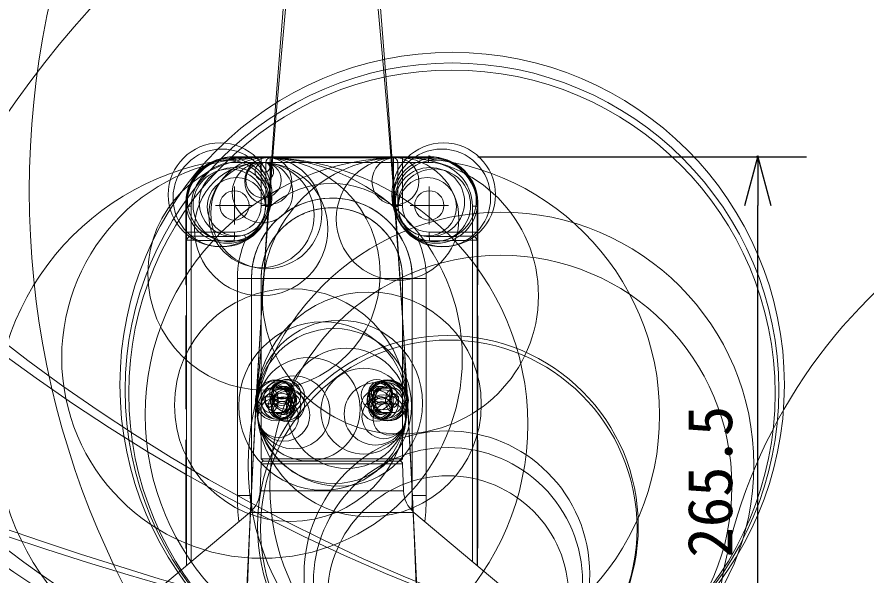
# Model space of a CAD drawing. Units: millimetres, scale not verified. Extents: x -1397 to 23375, y -11727 to 11622.
# Drawn here: x -43.47 to -8.62, y 50.83 to 73.72 of the extents above; entities that cross this region are included whole.
import ezdxf
from ezdxf.enums import TextEntityAlignment as Align

# ---------------------------------------------------------------- set-up
doc = ezdxf.new("R2010")
doc.units = ezdxf.units.MM
doc.header["$LTSCALE"] = 0.125
doc.header["$PDMODE"] = 32
doc.header["$PDSIZE"] = 0.0625
for name, color, linetype in [('0-0_0', 7, 'Continuous'), ('0-5_DEFPOINTS', 7, 'Continuous'), ('0-6_SUNPO', 7, 'Continuous')]:
    doc.layers.add(name, color=color, linetype=linetype)
doc.layers.add('0-4_GAIKEI', color=1, linetype='Continuous', lineweight=18)
doc.styles.add('ＭＳ ゴシック', font='')
doc.styles.get('ＭＳ ゴシック').set_extended_font_data('MS Gothic')

# ---------------------------------------------------------------- blocks, each defined once
blk = doc.blocks.new('_OPEN30')
at = {"layer": '0-0_0'}
blk.add_line((0, 0), (-1, 0), dxfattribs=at)
blk.add_lwpolyline([(-1, 0.26795), (0, 0), (-1, -0.26795)], dxfattribs=at)
blk = doc.blocks.new('D4')
at = {"layer": '0-5_DEFPOINTS'}
for p in [(38.3631, -50.5027), (51.8477, -50.5027), (34.365, -77.1491)]:
    blk.add_point(p, dxfattribs=at)
at = {"layer": '0-6_SUNPO'}
for p, q in [((40.3631, -50.5027), (53.8477, -50.5027)), ((51.8477, -75.1491), (51.8477, -52.5027)), ((36.365, -77.1491), (53.8477, -77.1491))]:
    blk.add_line(p, q, dxfattribs=at)
at = {"layer": '0-6_SUNPO', "xscale": 2, "yscale": 2}
for p, rotation in [((51.8477, -50.5027), 90), ((51.8477, -77.1491), 270)]:
    blk.add_blockref('_OPEN30', p, dxfattribs=dict(at, rotation=rotation))
at = {"layer": '0-6_SUNPO', "style": 'ＭＳ ゴシック'}
blk.add_text('265.5', height=1.833, rotation=90, dxfattribs=at).set_placement((51.3477, -66.9509), align=Align.BOTTOM_LEFT)

msp = doc.modelspace()

# ---------------------------------------------------------------- linework, layer by layer
at = {"layer": '0-4_GAIKEI', "color": 7}
for p, q in [((-26.5449, 67.9888), (-34.5401, 67.9888)), ((-36.539, 62.7923), (-36.539, 65.9899)), ((-36.5389, 62.7923), (-36.5389, 65.9899)), ((-24.5461, 65.9899), (-24.5461, 62.7923)), ((-36.5145, 61.3991), (-36.5145, 62.7855)), ((-33.4425, 62.9923), (-33.4425, 58.0856)), ((-27.6425, 62.9923), (-27.6425, 58.0856)), ((-27.6388, 62.9923), (-27.6388, 61.1147)), ((-24.5705, 62.7855), (-24.5706, 62.7923)), ((-24.5705, 62.7855), (-24.5705, 61.3991)), ((-36.539, 57.6923), (-36.539, 61.3923)), ((-36.5389, 57.6923), (-36.5389, 61.3923)), ((-36.5145, 61.3991), (-36.5145, 61.3923)), ((-24.5706, 61.3923), (-24.5705, 61.3991)), ((-24.5461, 61.3923), (-24.5706, 61.3923)), ((-24.5461, 61.3923), (-24.5461, 57.6923)), ((-33.4425, 57.899), (-33.4425, 55.5923)), ((-27.6425, 57.899), (-27.6425, 55.5923)), ((-36.5389, 57.6923), (-36.5145, 57.6923)), ((-36.5145, 57.6923), (-36.5145, 57.6855)), ((-36.5145, 56.2991), (-36.5145, 57.6855)), ((-24.5705, 57.6855), (-24.5706, 57.6923)), ((-24.5705, 57.6855), (-24.5705, 56.2991)), ((-36.539, 51.9923), (-36.539, 56.2923)), ((-36.5389, 51.9923), (-36.5389, 56.2923)), ((-36.5145, 56.2991), (-36.5145, 56.2923)), ((-24.5706, 56.2923), (-24.5705, 56.2991)), ((-24.5461, 56.2923), (-24.5706, 56.2923)), ((-24.5461, 56.2923), (-24.5461, 51.9923)), ((-33.4425, 55.5923), (-33.3425, 55.4923)), ((-27.6425, 55.5923), (-27.7425, 55.4923)), ((-33.4459, 55.3958), (-33.485, 54.2749)), ((-27.6391, 55.3958), (-27.6, 54.2749)), ((-33.913, 53.3976), (-39.0318, 49.1024)), ((-27.1721, 53.3976), (-22.0533, 49.1024)), ((-36.5389, 51.9923), (-36.5145, 51.9923)), ((-36.5145, 51.2146), (-36.5145, 51.9923)), ((-36.5145, 51.9923), (-36.5145, 51.9855)), ((-24.5705, 51.9855), (-24.5706, 51.9923)), ((-24.5705, 51.9855), (-24.5705, 51.2146))]:
    msp.add_line(p, q, dxfattribs=at)
at = {"layer": '0-4_GAIKEI'}
for p, q in [((-34.5401, 67.9887), (-34.5086, 67.9572)), ((-33.4355, 67.9566), (-34.5086, 67.9572)), ((-27.6495, 67.9566), (-26.5764, 67.9572)), ((-26.5449, 67.9887), (-26.5764, 67.9572)), ((-33.439, 67.7567), (-34.5121, 67.7573)), ((-33.439, 67.7567), (-33.439, 65.9923)), ((-33.2568, 67.7479), (-33.2568, 65.9923)), ((-33.2568, 67.7479), (-33.0762, 67.7479)), ((-33.0762, 67.7479), (-33.0762, 65.9923)), ((-28.0088, 65.9923), (-28.0088, 67.7479)), ((-27.8282, 67.7479), (-28.0088, 67.7479)), ((-27.8282, 65.9923), (-27.8282, 67.7479)), ((-27.646, 67.7567), (-26.5729, 67.7573)), ((-27.646, 67.7567), (-27.646, 65.9923)), ((-34.5429, 66.7733), (-34.5429, 65.2113)), ((-26.5421, 66.7733), (-26.5421, 65.2113)), ((-36.5389, 65.9899), (-36.5085, 65.9595)), ((-36.5085, 65.9595), (-36.3121, 65.9595)), ((-36.5085, 64.8895), (-36.5085, 65.9595)), ((-36.3121, 64.8895), (-36.3121, 65.9595)), ((-33.7619, 65.9923), (-35.3239, 65.9923)), ((-33.0762, 65.9923), (-33.439, 65.9923)), ((-33.2575, 65.9495), (-33.077, 65.9434)), ((-28.0088, 65.9923), (-27.646, 65.9923)), ((-27.8275, 65.9495), (-28.008, 65.9434)), ((-25.7611, 65.9923), (-27.3232, 65.9923)), ((-24.7729, 64.8895), (-24.7729, 65.9595)), ((-24.5765, 65.9595), (-24.7729, 65.9595)), ((-24.5461, 65.9899), (-24.5765, 65.9595)), ((-24.5765, 64.8895), (-24.5765, 65.9595)), ((-36.5085, 64.8895), (-36.3121, 64.8895)), ((-35.3831, 64.8923), (-34.539, 64.8923)), ((-25.7019, 64.8923), (-26.546, 64.8923)), ((-24.5765, 64.8895), (-24.7729, 64.8895)), ((-36.5027, 64.5644), (-36.3143, 64.5644)), ((-36.5027, 64.5644), (-36.5027, 51.2245)), ((-36.3143, 64.5644), (-36.3143, 51.3825)), ((-24.7707, 51.3825), (-24.7707, 64.5644)), ((-24.5823, 64.5644), (-24.7707, 64.5644)), ((-24.5823, 51.2245), (-24.5823, 64.5644)), ((-36.5389, 62.7923), (-36.5145, 62.7923)), ((-36.5145, 62.7923), (-36.5145, 62.7855)), ((-34.4193, 62.9923), (-34.4193, 54.0923)), ((-34.4193, 62.9923), (-26.6658, 62.9923)), ((-33.8425, 54.0923), (-33.8425, 62.9923)), ((-33.8423, 54.0972), (-33.8423, 62.9923)), ((-33.4463, 61.1147), (-33.4463, 62.9923)), ((-27.2428, 62.9923), (-27.2428, 54.0972)), ((-27.2425, 62.9923), (-27.2425, 54.0972)), ((-26.6658, 54.0923), (-26.6658, 62.9923)), ((-33.4425, 61.1147), (-33.4463, 61.1147)), ((-27.6425, 61.1147), (-27.6425, 61.1054)), ((-27.6425, 61.1147), (-27.6388, 61.1147)), ((-32.4871, 58.5673), (-32.6002, 58.5673)), ((-28.598, 58.5673), (-28.4848, 58.5673)), ((-33.0952, 58.281), (-33.2719, 58.1366)), ((-33.0952, 58.4923), (-32.6709, 58.4923)), ((-32.9184, 58.1366), (-33.0952, 58.281)), ((-32.6002, 58.5173), (-32.6709, 58.5173)), ((-28.4848, 58.5173), (-28.4141, 58.5173)), ((-27.9898, 58.4923), (-28.4141, 58.4923)), ((-27.9899, 58.281), (-28.1666, 58.1366)), ((-27.8131, 58.1366), (-27.9899, 58.281)), ((-33.2719, 58.1366), (-33.2719, 57.848)), ((-33.2719, 58.1366), (-33.0598, 58.1366)), ((-32.9184, 57.848), (-32.9184, 58.1366)), ((-28.1666, 58.1366), (-28.1666, 57.848)), ((-28.0252, 58.1366), (-28.0959, 58.1944)), ((-27.8131, 58.1366), (-28.0252, 58.1366)), ((-28.0252, 57.848), (-28.0252, 58.1366)), ((-27.8131, 57.848), (-27.8131, 58.1366)), ((-33.2719, 57.848), (-33.0952, 57.7036)), ((-33.2719, 57.848), (-33.0598, 57.848)), ((-33.0952, 57.7036), (-32.9184, 57.848)), ((-28.1666, 57.848), (-27.9899, 57.7036)), ((-28.0959, 57.7902), (-28.0252, 57.848)), ((-33.0952, 57.4923), (-32.6709, 57.4923)), ((-32.6002, 57.4673), (-32.6709, 57.4673)), ((-32.4871, 57.4173), (-32.6002, 57.4173)), ((-28.598, 57.4173), (-28.4848, 57.4173)), ((-28.4848, 57.4673), (-28.4141, 57.4673)), ((-27.9899, 57.4923), (-28.4141, 57.4923)), ((-27.6425, 55.5923), (-33.4425, 55.5923)), ((-27.7391, 55.4923), (-33.3459, 55.4923)), ((-27.6391, 55.3958), (-33.4459, 55.3958)), ((-34.4193, 54.0923), (-33.8425, 54.0923)), ((-33.8423, 54.0972), (-33.8425, 54.0972)), ((-27.6, 54.2749), (-33.485, 54.2749)), ((-27.2428, 54.0972), (-27.2425, 54.0972)), ((-27.2428, 54.0972), (-27.2428, 54.0922)), ((-27.2425, 54.0923), (-27.2428, 54.0922)), ((-27.2425, 54.0972), (-27.2425, 54.0923)), ((-26.6658, 54.0923), (-27.2425, 54.0923)), ((-27.1721, 53.3976), (-33.913, 53.3976)), ((-36.5145, 51.2146), (-36.5145, 51.9855))]:
    msp.add_line(p, q, dxfattribs=at)
at = {"layer": '0-4_GAIKEI', "color": 7}
for points in [[(-36.5389, 61.3923), (-36.5145, 61.3923), (-36.5145, 62.7923)], [(-24.5461, 62.7923), (-24.5706, 62.7923), (-24.5706, 61.3923)], [(-36.5389, 56.2923), (-36.5145, 56.2923), (-36.5145, 57.6923)], [(-24.5461, 57.6923), (-24.5706, 57.6923), (-24.5706, 56.2923)], [(-24.5461, 51.9923), (-24.5706, 51.9923), (-24.5706, 51.2146)]]:
    msp.add_lwpolyline(points, dxfattribs=at)
at = {"layer": '0-4_GAIKEI'}
for points in [[(-32.9891, 58.1944), (-33.0598, 58.1366), (-33.0598, 57.848), (-32.9891, 57.7902)], [(-27.9899, 57.7036), (-27.8131, 57.848), (-28.0252, 57.848)], [(-33.8425, 54.0923), (-33.8423, 54.0922), (-33.8423, 54.0972)]]:
    msp.add_lwpolyline(points, dxfattribs=at)
for centre, radius in [((-684.6924, 58.2506), 712.7527), ((-652.7838, 22.0888), 626.3595), ((590.5028, 22.1524), 625.1617), ((-470.1244, 32.5044), 443.4033), ((408.2368, 32.5542), 442.5992), ((1.543, 257.8373), 212.8898), ((1.5727, 254.5152), 209.5358), ((-361.2402, 54.9845), 388.6825), ((-328.6779, 54.3323), 356.7168), ((-22.8795, 226.9426), 182.0007), ((-22.9524, 222.7429), 177.7689), ((1.7028, 187.1287), 142.1812), ((-244.6382, 54.1472), 272.0774), ((1.7066, 182.6997), 137.7204), ((-23.8576, 141.4727), 96.5252), ((-23.9197, 135.6695), 90.6901), ((-118.235, 65.4651), 146.726), ((1.0891, 120.5612), 75.6108), ((1.0821, 118.6912), 73.7088), ((-104.1143, 48.4224), 132.6051), ((-62.3173, 65.9793), 90.6145), ((-67.9279, 48.015), 96.225), ((-51.9574, 47.9304), 80.2544), ((-30.3457, 66.4051), 58.8317), ((-23.9791, 80.0406), 35.093), ((-37.1134, 47.6645), 65.5999), ((-23.9845, 77.0672), 32.0878), ((-7.3329, 66.5844), 35.6268), ((-11.2305, 47.4562), 39.5248), ((-25.6043, 58.6343), 13.6366), ((-25.6093, 58.4194), 13.4139), ((-25.6128, 58.2794), 13.2663), ((-35.1301, 66.4298), 2.1296), ((-25.9549, 66.4298), 2.1296), ((6.8092, 46.8385), 21.6696), ((-33.4411, 57.0175), 10.939), ((-33.4091, 59.7346), 8.2218), ((-27.6451, 57.3991), 10.5575), ((-35.0531, 66.2962), 2.0073), ((-26.0319, 66.2962), 2.0073), ((-33.3264, 63.1866), 4.7688), ((-34.8213, 66.1437), 1.7086), ((-34.7632, 66.2228), 1.7083), ((-33.4418, 65.0197), 2.737), ((-33.4298, 65.5965), 2.1601), ((-33.2304, 65.6742), 2.2793), ((-33.3872, 66.5149), 1.2407), ((-33.1529, 66.9853), 0.966), ((-33.3498, 67.0284), 0.7258), ((-33.3153, 67.3728), 0.3797), ((-33.2908, 67.5519), 0.1989), ((-27.73, 62.2858), 5.6701), ((-27.8434, 65.4358), 2.518), ((-27.9321, 66.9853), 0.966), ((-26.3218, 66.2228), 1.7083), ((-26.2637, 66.1437), 1.7086), ((-34.748, 65.994), 1.4911), ((-34.5691, 66.1277), 1.4188), ((-26.5159, 66.1277), 1.4188), ((-26.337, 65.994), 1.4911), ((-34.4601, 65.9342), 1.1971), ((-26.6249, 65.9342), 1.1971), ((-34.5429, 65.9923), 0.6008), ((-26.5421, 65.9923), 0.6008), ((-23.6012, 55.3322), 10.3818), ((-23.6035, 54.4657), 9.4831), ((-32.2288, 57.7981), 4.7758), ((-29.0189, 57.8264), 4.6117), ((-30.909, 57.7603), 3.4554), ((-30.2247, 57.8745), 3.4051), ((-30.4503, 57.7606), 3.1788), ((-25.7789, 52.8325), 7.8155), ((-25.7403, 52.7412), 7.7265), ((-29.9281, 57.6665), 2.4701), ((-31.4989, 57.6299), 2.1221), ((-29.2305, 57.5507), 1.7629), ((-32.1134, 57.5027), 1.4946), ((-32.8346, 57.9928), 0.8432), ((-32.795, 58.0144), 0.7982), ((-32.7169, 57.8997), 0.6932), ((-32.6874, 58.1219), 0.6461), ((-32.611, 58.2679), 0.4813), ((-32.3474, 58.1909), 0.6759), ((-32.4129, 58.2277), 0.6009), ((-32.5948, 58.3437), 0.4039), ((-32.5254, 58.3107), 0.4611), ((-32.5939, 58.3957), 0.3519), ((-28.7585, 57.438), 1.2776), ((-28.7033, 58.2091), 0.6371), ((-28.2476, 57.9923), 0.846), ((-28.2646, 57.9846), 0.8273), ((-28.3133, 58.0303), 0.7702), ((-28.3108, 57.9545), 0.7723), ((-28.5661, 58.3041), 0.4703), ((-28.4351, 58.1802), 0.577), ((-28.487, 58.3167), 0.431), ((-28.4911, 58.3959), 0.3517), ((-32.5206, 57.385), 1.0707), ((-32.6273, 57.7578), 0.5254), ((-32.3473, 57.7938), 0.6761), ((-32.4129, 57.7569), 0.6009), ((-28.7032, 57.7755), 0.6371), ((-28.4022, 57.3223), 0.903), ((-28.423, 57.8262), 0.6019), ((-32.7433, 57.2973), 0.8313), ((-32.5976, 57.6625), 0.4256), ((-32.5255, 57.6739), 0.461), ((-32.5939, 57.5889), 0.3519), ((-28.5662, 57.6805), 0.4704), ((-28.4862, 57.673), 0.4361), ((-28.1828, 57.2266), 0.6637), ((-28.4911, 57.5887), 0.3517), ((-25.8195, 50.8789), 5.8614), ((-25.7736, 50.5328), 5.5256), ((-25.7711, 49.9479), 4.9485)]:
    msp.add_circle(centre, radius, dxfattribs=at)
at = {"layer": '0-4_GAIKEI', "color": 7}
for centre, radius, start, end in [((-34.5405, 65.9903), 1.9984, 89.98928, 180.01072), ((-34.5406, 65.9904), 1.9983, 89.98499, 180.01501), ((-26.5445, 65.9903), 1.9984, 359.98928, 90.01072), ((-26.5444, 65.9904), 1.9983, 359.98499, 90.01501), ((-30.5425, 62.9923), 2.9037, 0, 180), ((-30.5425, 62.9923), 2.9, 96.55601, 102.28443), ((-30.5425, 62.9923), 2.9, 82.99882, 96.52047), ((-30.5425, 62.9923), 2.9, 77.25738, 82.96429), ((-30.5425, 62.9923), 2.9, 114.35425, 122.53848), ((-30.5425, 62.9923), 2.9, 108.17107, 114.23633), ((-30.5425, 62.9923), 2.9, 102.29429, 108.09422), ((-30.5425, 62.9923), 2.9, 71.43736, 77.22898), ((-30.5425, 62.9923), 2.9, 64.99615, 71.33898), ((-30.5425, 62.9923), 2.9, 57.35969, 64.91039), ((-30.5425, 62.9923), 2.9, 130.4458, 137.9224), ((-30.5425, 62.9923), 2.9, 122.64383, 130.42238), ((-30.5425, 62.9923), 2.9, 49.68248, 57.34162), ((-30.5425, 62.9923), 2.9, 41.65792, 49.54366), ((-30.5425, 62.9923), 2.9, 138.07527, 147.67987), ((-30.5425, 62.9923), 2.9, 32.24433, 41.4936), ((-30.5425, 62.9923), 2.9, 147.83327, 157.96446), ((-30.5425, 62.9923), 2.9, 21.97972, 32.12574), ((-30.5425, 62.9923), 2.9, 158.07253, 180.00042), ((-30.5425, 62.9923), 2.9, 0, 21.92709), ((-36.3389, 62.7923), 0.2, 180, 208.5881), ((-36.339, 62.7923), 0.1999, 180.00048, 208.62819), ((-24.7461, 62.7923), 0.2, 331.41166, 0), ((-24.746, 62.7923), 0.1999, 331.37156, 359.99953), ((-36.339, 61.3923), 0.1999, 151.37202, 179.99953), ((-36.3389, 61.3923), 0.2, 151.41212, 180), ((-24.746, 61.3923), 0.1999, 0.00047, 28.62866), ((-24.7461, 61.3923), 0.2, 0, 28.58856), ((-36.3389, 57.6923), 0.2, 180, 208.5881), ((-36.339, 57.6923), 0.1999, 180.00048, 208.62819), ((-24.7461, 57.6923), 0.2, 331.41166, 0), ((-24.746, 57.6923), 0.1999, 331.37156, 359.99953), ((-36.339, 56.2923), 0.1999, 151.37202, 179.99953), ((-36.3389, 56.2923), 0.2, 151.41212, 180), ((-24.746, 56.2923), 0.1999, 0.00047, 28.62866), ((-24.7461, 56.2923), 0.2, 0, 28.58856), ((-33.3459, 55.3923), 0.1, 90, 178), ((-27.7391, 55.3923), 0.1, 2, 90), ((-34.6843, 54.3168), 1.2, 310, 358), ((-26.4007, 54.3168), 1.2, 182, 230), ((-36.3389, 51.9923), 0.2, 180, 208.5881), ((-36.339, 51.9923), 0.1999, 180.00048, 208.62819), ((-24.7461, 51.9923), 0.2, 331.41166, 0), ((-24.746, 51.9923), 0.1999, 331.37156, 359.99953)]:
    msp.add_arc(centre, radius, start, end, dxfattribs=at)
at = {"layer": '0-4_GAIKEI'}
for centre, radius, start, end in [((-30.5425, 2936.6557), 2868.9089, 269.9494, 270.0506), ((-30.5425, 2925.3866), 2857.4399, 269.9493, 270.0507), ((-30.5425, 62.9924), 3.3, 90.00093, 180.00042), ((-30.5425, 62.9923), 3.2997, 359.99995, 104.90974), ((-30.5426, 62.9924), 3.3, 75.10452, 89.99907), ((-34.539, 65.9923), 1.1, 270, 0), ((-30.5425, 62.9923), 3.2997, 104.90804, 179.99999), ((-34.5389, 65.9923), 1.2821, 358.08851, 360), ((-34.5374, 65.9923), 1.4612, 358.08207, 0), ((-30.5425, 62.9923), 3.3, 0, 75.10564), ((-26.5476, 65.9923), 1.4612, 180, 181.91793), ((-26.5461, 65.9923), 1.2821, 180, 181.91149), ((-26.546, 65.9923), 1.1, 180, 270), ((-35.4449, -72.7338), 137.6261, 89.97427, 90.36104), ((-25.6401, -72.7338), 137.6261, 89.63896, 90.02573), ((-31.4721, 283.0402), 218.5295, 268.73031, 268.97197), ((-42.0668, -660.3755), 725.1254, 89.47202, 89.5448), ((-33.1735, 189.8951), 125.3688, 268.9857, 269.3721), ((-33.1682, 314.6841), 249.9749, 269.49193, 269.68536), ((-34.5313, 65.9845), 1.4507, 269.36408, 288.51903), ((-34.5329, 65.9856), 1.2726, 269.63729, 288.74225), ((-30.4994, 62.9927), 3.9198, 155.6504, 180.0058), ((-26.5537, 65.9845), 1.4507, 251.48097, 270.63592), ((-30.5856, 62.9927), 3.9198, 359.9942, 24.3496), ((-26.5521, 65.9856), 1.2726, 251.25775, 270.36271), ((-27.9183, 314.9057), 250.1964, 270.3147, 270.50796), ((-27.9141, 190.04), 125.5137, 270.62835, 271.0143), ((-19.0182, -660.3755), 725.1255, 90.4552, 90.52798), ((-29.613, 283.0402), 218.5295, 271.02803, 271.26969), ((-27.2957, 61.1113), 6.1505, 179.96906, 180.79408), ((-29.1845, 61.0108), 4.2612, 179.79473, 182.21362), ((-33.6792, 61.0665), 0.237, 350.19013, 357.02471), ((-27.4058, 61.0665), 0.237, 182.90209, 189.81039), ((-31.9014, 61.0108), 4.2621, 357.78777, 0.20587), ((-33.8071, 61.1115), 6.1683, 359.2071, 0.02974), ((34.7072, 52.9231), 68.5255, 173.99807, 175.6438), ((-95.7968, 52.9226), 68.53, 4.35634, 6.00207), ((-31.1012, 57.8548), 3.6467, 3.07923, 4.29791), ((-23.5231, 54.1048), 10.8963, 180.06548, 185.72305), ((-23.8615, 54.0969), 9.9811, 180.02659, 183.53954), ((-24.0533, 54.1071), 9.789, 180.08711, 183.66141), ((-37.0287, 54.107), 9.786, 356.33806, 359.91347), ((-37.2236, 54.0969), 9.9811, 356.46046, 359.97341), ((-37.5619, 54.1048), 10.8962, 354.27691, 359.93449)]:
    msp.add_arc(centre, radius, start, end, dxfattribs=at)
for centre, major_axis, ratio, start_param, end_param in [((-34.5064, 65.9562), (1.6387, -1.152), 0.998382, 2.1838809, 3.7534593), ((-34.5086, 67.7573), (0.0001, 0.2), 0.017452, 0.0349119, 1.5708069), ((-33.4355, 67.7567), (0.0001, 0.2), 0.017452, 0.0349119, 1.570807), ((-27.6495, 67.7567), (-0.0001, 0.2), 0.017452, 4.7123783, 6.2482734), ((-26.5786, 65.9562), (1.6387, 1.152), 0.998382, 5.6713188, 7.2408972), ((-26.5764, 67.7573), (-0.0001, 0.2), 0.017452, 4.7123783, 6.2482734), ((-34.5099, 65.9562), (1.4629, -1.0546), 0.998075, 2.1957452, 3.7653234), ((-33.0711, 67.7479), (-0.0174, -0.1992), 0.927967, 3.2353795, 4.7932122), ((-33.0711, 67.7479), (0.0002, 0.2), 0.025337, 0.0349178, 1.5708188), ((-28.0139, 67.7479), (0.0002, -0.2), 0.025337, 1.5707739, 3.1066749), ((-28.0139, 67.7479), (-0.0174, 0.1992), 0.927967, 4.631566, 6.1893987), ((-27.6425, 67.7427), (0.2, 0), 0.069842, 1.5882506, 2.7610271), ((-26.5751, 65.9562), (1.4629, 1.0546), 0.998075, 5.6594581, 7.2290365), ((-30.5425, 62.9923), (0, 3.9), 0.994036, 5.5706268, 6.9957437), ((-36.4945, 64.8897), (0, -0.4), 0.034947, 4.7127498, 5.6618762), ((-36.2945, 64.8904), (-0.0014, -0.2008), 0.08758, 4.7174583, 5.6638612), ((-34.5425, 64.8923), (0, -0.2), 0.017452, 0.4595994, 1.5707963), ((-26.5425, 64.8923), (0, -0.2), 0.017452, 4.712389, 5.8235897), ((-24.7905, 64.8904), (0.0014, -0.2008), 0.08758, 0.6193241, 1.565727), ((-24.5905, 64.8897), (0, -0.4), 0.034947, 0.6213091, 1.5704355), ((-36.3028, 64.5644), (-0.1998, -0.0097), 0.812924, 4.688348, 6.2232225), ((-36.3028, 64.5644), (-0.0044, -0.2), 0.057704, 3.7642205, 4.7136683), ((-34.5394, 64.5338), (-0.0022, -0.2), 0.040047, 3.6015103, 4.7128374), ((-34.0635, 64.6088), (0.0636, -0.1896), 0.03345, 3.569013, 4.7011659), ((-27.0215, 64.6088), (-0.0636, -0.1896), 0.03345, 1.5820197, 2.7141721), ((-26.5456, 64.5338), (0.0022, -0.2), 0.040047, 1.5703479, 2.6816751), ((-24.7822, 64.5644), (0.0044, -0.2), 0.057704, 1.569517, 2.5189648), ((-24.7822, 64.5644), (0.1998, -0.0097), 0.812924, 0.0599627, 1.5948371), ((-30.5425, 62.2349), (-2.9, 0), 0.93051, 3.1395234, 3.1415927), ((-32.5212, 57.9923), (0, 0.7517), 0.707107, 0.0320054, 0.8430721), ((-32.4871, 57.9923), (0, 0.7017), 0.707107, 5.9352489, 7.0608711), ((-32.6002, 57.9923), (0, 0.575), 0.707107, 6.2831853, 6.799661), ((-32.6002, 57.9923), (0, 0.575), 0.707107, 3.1415927, 6.2831853), ((-32.4871, 57.9923), (0, 0.575), 0.707107, 3.1415927, 6.2831853), ((-28.598, 57.9923), (0, -0.575), 0.707107, 3.1415927, 4.712389), ((-28.4848, 57.9923), (0, -0.575), 0.707107, 3.1415927, 4.712389), ((-28.598, 57.9923), (0, -0.7017), 0.707107, 2.3639069, 3.489529), ((-28.5639, 57.9923), (0, -0.7517), 0.707107, 2.2985206, 3.109648), ((-28.4848, 57.9923), (0, -0.575), 0.707107, 2.6251171, 3.1415927), ((-33.0952, 57.9923), (0, -0.5), 0.707107, 3.1415636, 6.2831562), ((-33.0952, 57.9923), (0, -0.5), 0.707107, 2.6415927, 3.1415636), ((-33.0952, 57.9923), (0, -0.5), 0.707107, 6.2831562, 8.924778), ((-32.6709, 57.9923), (0, 0.525), 0.707107, 0, 0.3098462), ((-32.6709, 57.9923), (0, 0.525), 0.707107, 4.712389, 6.2831853), ((-32.6709, 57.9923), (0, -0.5), 0.707107, 2.6415927, 3.1415636), ((-32.6709, 57.9923), (0, -0.5), 0.707107, 6.2831562, 8.924778), ((-32.6002, 57.9923), (0, 0.525), 0.707107, 4.712389, 6.2831853), ((-28.4848, 57.9923), (0, -0.525), 0.707107, 3.1415927, 6.2831853), ((-28.4141, 57.9923), (0, -0.525), 0.707107, 3.1415927, 6.2831853), ((-28.4141, 57.9923), (0, 0.5), 0.707107, 6.2831562, 9.4247489), ((-28.4141, 57.9923), (0, -0.525), 0.707107, 2.8317465, 3.1415927), ((-27.9899, 57.9923), (0, 0.5), 0.707107, 6.2831562, 9.4247489), ((-27.9899, 57.9923), (0, 0.5), 0.707107, 5.7831853, 6.2831562), ((-27.9899, 57.9923), (0, 0.5), 0.707107, 3.1415636, 5.7831853), ((-33.1211, 58.1316), (0.4987, -0.0366), 0.819277, 3.2395003, 4.0733915), ((-32.6709, 57.9923), (0, 0.525), 0.707107, 3.1415927, 4.712389), ((-32.6002, 57.9923), (0, 0.525), 0.707107, 3.1415927, 4.712389), ((-28.598, 57.9923), (0, -0.575), 0.707107, 4.712389, 6.2831853), ((-28.4848, 57.9923), (0, -0.575), 0.707107, 4.712389, 6.2831853), ((-27.964, 58.1316), (0.4987, 0.0366), 0.819271, 5.3513906, 6.1852807), ((-27.9899, 57.9923), (0, 0.5), 0.707107, 4.5247042, 4.8095609), ((-32.5212, 57.9923), (0, 0.7517), 0.707107, 2.2985206, 3.1096512), ((-32.4871, 57.9923), (0, 0.7017), 0.707107, 2.3639069, 3.48953), ((-32.6002, 57.9923), (0, 0.575), 0.707107, 2.6251171, 3.1415927), ((-32.6709, 57.9923), (0, 0.525), 0.707107, 2.8317465, 3.1415927), ((-28.598, 57.9923), (0, -0.7017), 0.707107, 5.9352479, 7.0608711), ((-28.5639, 57.9923), (0, -0.7517), 0.707107, 0.0320055, 0.8430721), ((-28.4848, 57.9923), (0, -0.575), 0.707107, 6.2831853, 6.7996609), ((-28.4141, 57.9923), (0, -0.525), 0.707107, 6.2831853, 6.5930315)]:
    msp.add_ellipse(centre, major_axis=major_axis, ratio=ratio, start_param=start_param, end_param=end_param, dxfattribs=at)

# ---------------------------------------------------------------- block references
at = {"layer": '0-6_SUNPO'}
msp.add_blockref('D4', (-64.9075, 118.4914), dxfattribs=at)

doc.saveas('drawing.dxf')
